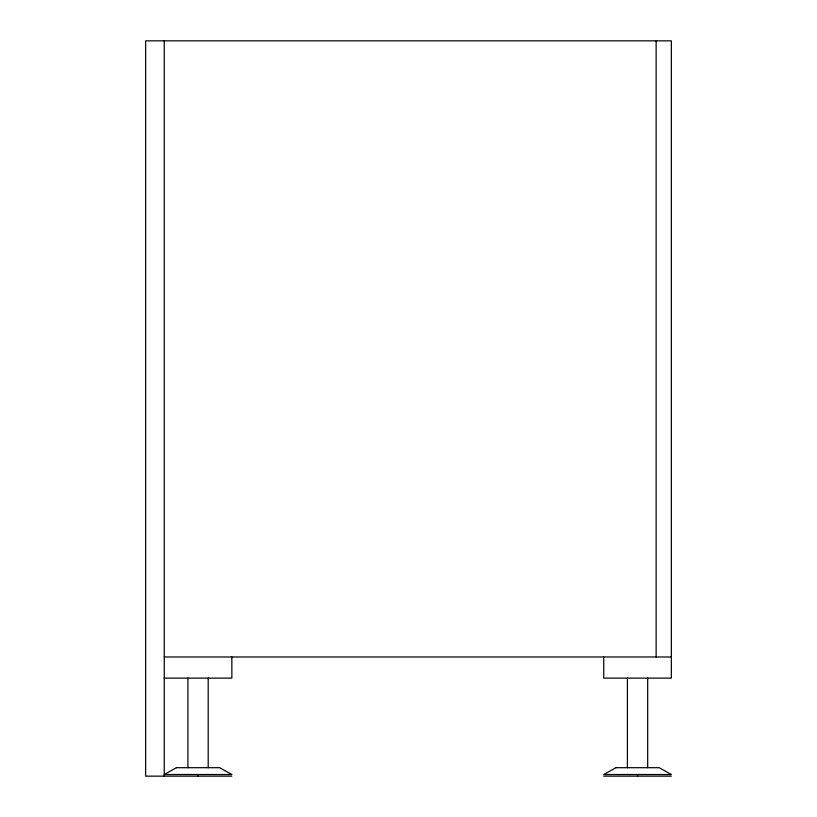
<?xml version="1.0" encoding="UTF-8"?>
<svg xmlns="http://www.w3.org/2000/svg" width="817" height="817" viewBox="0 0 817 817"><rect width="100%" height="100%" fill="white"/><g stroke="black" fill="none" stroke-linecap="round" stroke-linejoin="round"><path stroke-width="1.23" d="M164.248 656.98L671.349 656.98M164.248 678.11L231.854 678.11L231.854 656.98M231.854 776.15L145.651 776.15L145.651 40.85L671.349 40.85L671.349 678.11L603.732 678.11L603.732 656.98M603.732 776.15L671.349 776.15M656.133 40.85L656.133 656.98M647.677 678.11L647.677 767.694M637.546 774.516L637.546 776.15M627.405 678.11L627.405 767.694M208.192 678.11L208.192 767.694M198.051 774.516L198.051 776.15M187.91 678.11L187.91 767.694M164.248 40.85L164.248 776.15M176.421 767.694L164.248 774.516L231.854 774.516L219.681 767.694L176.421 767.694M615.906 767.694L603.732 774.516L671.349 774.516L659.176 767.694L615.906 767.694"/></g></svg>
